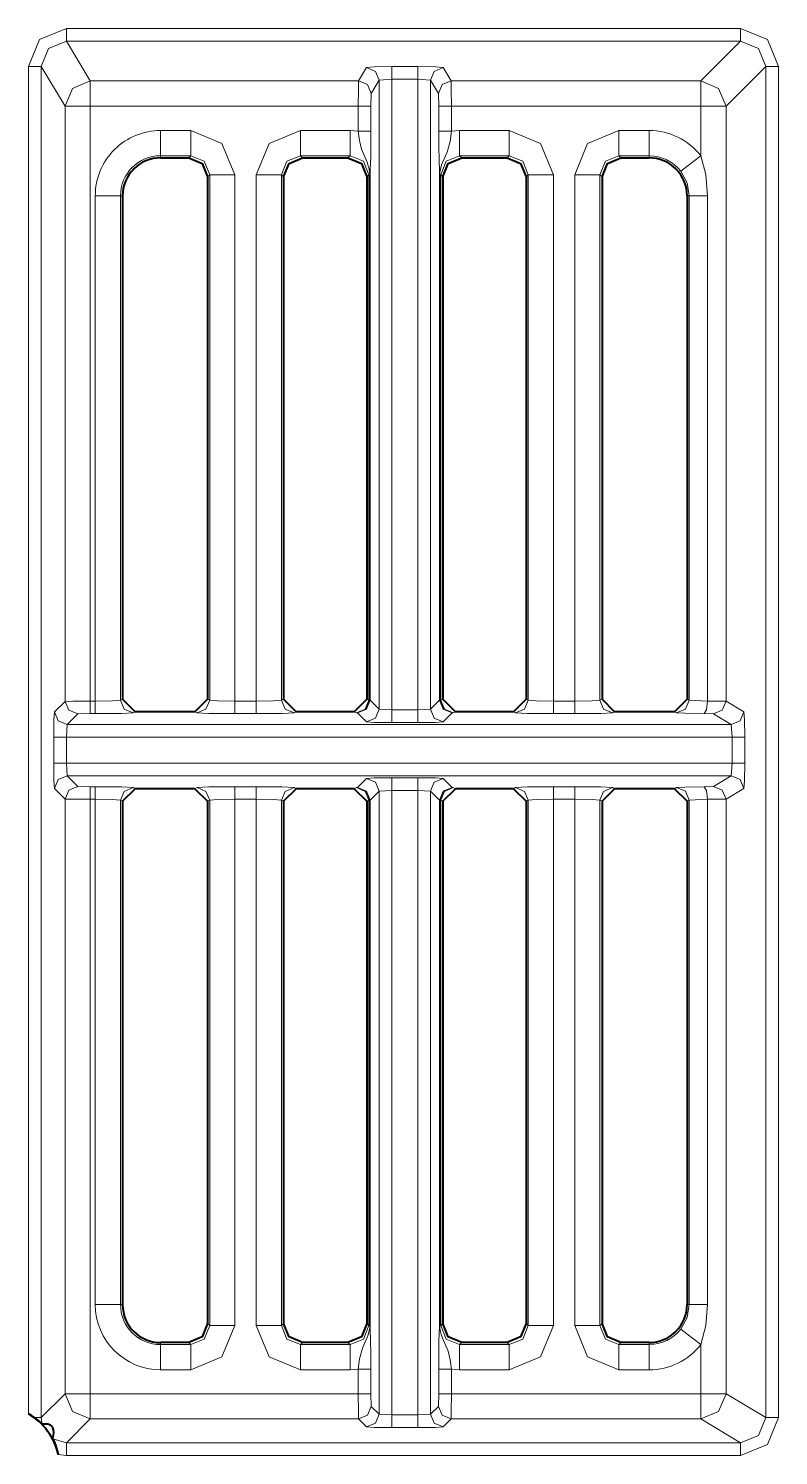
# Model space of a CAD drawing. Header units: millimetres. Extents: x 0 to 2941, y -405 to 1422.
# Drawn here: x 943.9 to 973.5, y 1203.7 to 1260.2 of the extents above; entities that cross this region are included whole.
import ezdxf

# ---------------------------------------------------------------- set-up
doc = ezdxf.new("R2010")
doc.units = ezdxf.units.MM
doc.layers.add('FINE', color=9, linetype='Continuous')
doc.layers.add('OUTLINE', color=7, linetype='Continuous')

msp = doc.modelspace()

# ---------------------------------------------------------------- linework, layer by layer
at = {"layer": 'FINE', "lineweight": 9}
for p, q in [((945.379, 1259.67), (972.045, 1259.67)), ((946.323, 1258.095), (945.379, 1259.67)), ((972.045, 1259.67), (970.471, 1258.095)), ((943.88, 1258.669), (943.88, 1205.348)), ((944.38, 1258.669), (945.323, 1257.096)), ((944.38, 1205.203), (944.38, 1258.669)), ((959.276, 1258.663), (958.251, 1258.663)), ((973.044, 1258.67), (973.044, 1205.202)), ((956.936, 1258.095), (946.323, 1258.095)), ((957.251, 1258.621), (956.936, 1258.095)), ((957.435, 1257.595), (957.751, 1258.121)), ((957.751, 1258.121), (958.251, 1258.164)), ((957.751, 1258.121), (957.751, 1233.23)), ((958.251, 1258.164), (959.276, 1258.164)), ((958.251, 1233.205), (958.251, 1258.164)), ((959.276, 1258.164), (959.276, 1233.205)), ((959.276, 1258.164), (959.776, 1258.121)), ((959.776, 1258.121), (960.092, 1257.595)), ((959.776, 1233.23), (959.776, 1258.121)), ((960.592, 1258.095), (960.276, 1258.621)), ((970.471, 1258.095), (960.592, 1258.095)), ((957.423, 1257.096), (957.435, 1257.595)), ((960.092, 1257.595), (960.104, 1257.096)), ((945.323, 1257.096), (945.323, 1233.545)), ((946.323, 1257.096), (956.923, 1257.096)), ((956.923, 1257.096), (956.923, 1256.102)), ((957.423, 1256.102), (957.423, 1257.096)), ((960.104, 1257.096), (960.104, 1256.102)), ((960.604, 1257.096), (970.471, 1257.096)), ((960.604, 1256.102), (960.604, 1257.096)), ((970.471, 1257.096), (970.471, 1255.131)), ((950.296, 1256.133), (949.099, 1256.133)), ((956.596, 1256.133), (954.631, 1256.133)), ((956.923, 1256.102), (956.596, 1256.133)), ((968.429, 1256.133), (967.231, 1256.133)), ((961.013, 1255.053), (960.931, 1255.135)), ((968.429, 1255.135), (968.429, 1255.053)), ((950.963, 1254.304), (951.045, 1254.385)), ((951.045, 1254.385), (951.045, 1233.595)), ((952.043, 1233.558), (952.043, 1254.385)), ((952.884, 1254.385), (952.884, 1233.558)), ((953.882, 1254.385), (953.963, 1254.304)), ((953.882, 1233.595), (953.882, 1254.385)), ((957.263, 1254.304), (957.345, 1254.385)), ((957.345, 1254.385), (957.345, 1233.595)), ((957.377, 1254.385), (957.377, 1233.587)), ((957.394, 1233.587), (957.394, 1254.385)), ((960.134, 1254.385), (960.134, 1233.587)), ((960.15, 1233.587), (960.15, 1254.385)), ((960.182, 1254.385), (960.263, 1254.304)), ((960.182, 1233.595), (960.182, 1254.385)), ((964.643, 1233.558), (964.643, 1254.385)), ((965.483, 1254.385), (965.483, 1233.558)), ((966.482, 1254.385), (966.564, 1254.304)), ((966.482, 1233.595), (966.482, 1254.385)), ((946.519, 1253.553), (946.519, 1233.558)), ((945.323, 1233.545), (944.903, 1233.125)), ((947.599, 1233.636), (947.517, 1233.595)), ((951.045, 1233.595), (950.963, 1233.636)), ((952.884, 1233.558), (952.043, 1233.558)), ((953.963, 1233.636), (953.882, 1233.595)), ((957.345, 1233.595), (957.263, 1233.636)), ((957.377, 1233.587), (957.345, 1233.595)), ((957.751, 1233.23), (957.394, 1233.587)), ((958.251, 1233.205), (957.751, 1233.23)), ((959.776, 1233.23), (959.276, 1233.205)), ((960.134, 1233.587), (959.776, 1233.23)), ((960.182, 1233.595), (960.15, 1233.587)), ((960.263, 1233.636), (960.182, 1233.595)), ((963.645, 1233.595), (963.564, 1233.636)), ((965.483, 1233.558), (964.643, 1233.558)), ((966.564, 1233.636), (966.482, 1233.595)), ((970.015, 1233.593), (969.929, 1233.636)), ((970.742, 1233.557), (970.015, 1233.593)), ((971.47, 1233.546), (970.742, 1233.557)), ((945.403, 1232.626), (945.823, 1233.045)), ((945.823, 1233.045), (946.323, 1233.058)), ((946.323, 1233.058), (946.519, 1233.058)), ((948.016, 1233.095), (948.099, 1233.136)), ((950.463, 1233.136), (950.546, 1233.095)), ((952.043, 1233.058), (952.884, 1233.058)), ((954.382, 1233.095), (954.464, 1233.136)), ((956.764, 1233.136), (956.846, 1233.095)), ((956.846, 1233.095), (956.894, 1233.088)), ((956.894, 1233.088), (957.251, 1232.73)), ((959.276, 1233.205), (958.251, 1233.205)), ((960.681, 1233.095), (960.764, 1233.136)), ((963.064, 1233.136), (963.146, 1233.095)), ((964.643, 1233.058), (965.483, 1233.058)), ((966.981, 1233.095), (967.064, 1233.136)), ((969.429, 1233.136), (969.515, 1233.093)), ((970.606, 1233.058), (970.97, 1233.046)), ((970.97, 1233.046), (971.671, 1232.626)), ((944.878, 1232.126), (944.878, 1231.1)), ((945.378, 1232.126), (945.403, 1232.626)), ((945.378, 1232.126), (971.713, 1232.126)), ((945.378, 1231.1), (945.378, 1232.126)), ((971.671, 1232.626), (945.403, 1232.626)), ((971.671, 1232.626), (971.713, 1232.126)), ((971.713, 1232.126), (971.713, 1231.1)), ((971.713, 1231.1), (945.378, 1231.1)), ((945.403, 1230.6), (945.378, 1231.1)), ((971.713, 1231.1), (971.671, 1230.6)), ((945.403, 1230.6), (971.671, 1230.6)), ((945.823, 1230.18), (945.403, 1230.6)), ((957.251, 1230.495), (956.894, 1230.138)), ((959.276, 1230.521), (958.251, 1230.521)), ((971.671, 1230.6), (970.97, 1230.18)), ((944.903, 1230.1), (945.323, 1229.68)), ((946.323, 1230.167), (945.823, 1230.18)), ((946.519, 1230.167), (946.323, 1230.167)), ((950.546, 1230.13), (950.463, 1230.089)), ((952.884, 1230.167), (952.043, 1230.167)), ((954.464, 1230.089), (954.382, 1230.13)), ((956.846, 1230.13), (956.764, 1230.089)), ((956.894, 1230.138), (956.846, 1230.13)), ((957.394, 1229.638), (957.751, 1229.996)), ((957.751, 1229.996), (958.251, 1230.021)), ((957.751, 1229.996), (957.751, 1205.331)), ((958.251, 1205.306), (958.251, 1230.021)), ((958.251, 1230.021), (959.276, 1230.021)), ((959.276, 1230.021), (959.276, 1205.306)), ((959.276, 1230.021), (959.776, 1229.996)), ((959.776, 1205.331), (959.776, 1229.996)), ((959.776, 1229.996), (960.134, 1229.638)), ((960.681, 1230.13), (960.633, 1230.138)), ((960.764, 1230.089), (960.681, 1230.13)), ((963.146, 1230.13), (963.064, 1230.089)), ((965.483, 1230.167), (964.643, 1230.167)), ((969.515, 1230.132), (969.429, 1230.089)), ((970.97, 1230.18), (970.606, 1230.168)), ((971.47, 1229.68), (972.17, 1230.1)), ((945.323, 1229.68), (945.323, 1206.147)), ((947.517, 1209.673), (947.517, 1229.63)), ((947.517, 1229.63), (947.599, 1229.59)), ((952.043, 1229.668), (952.884, 1229.668)), ((952.884, 1229.668), (952.884, 1208.84)), ((953.882, 1208.84), (953.882, 1229.63)), ((953.882, 1229.63), (953.963, 1229.59)), ((957.263, 1229.59), (957.345, 1229.63)), ((957.345, 1229.63), (957.377, 1229.638)), ((957.345, 1229.63), (957.345, 1208.84)), ((957.377, 1229.638), (957.377, 1208.84)), ((957.394, 1208.84), (957.394, 1229.638)), ((960.134, 1229.638), (960.134, 1208.84)), ((960.15, 1208.84), (960.15, 1229.638)), ((960.15, 1229.638), (960.182, 1229.63)), ((960.182, 1208.84), (960.182, 1229.63)), ((960.182, 1229.63), (960.263, 1229.59)), ((963.564, 1229.59), (963.645, 1229.63)), ((963.645, 1229.63), (963.645, 1208.84)), ((964.643, 1229.668), (965.483, 1229.668)), ((964.643, 1208.84), (964.643, 1229.668)), ((965.483, 1229.668), (965.483, 1208.84)), ((966.482, 1208.84), (966.482, 1229.63)), ((966.482, 1229.63), (966.564, 1229.59)), ((969.929, 1229.59), (970.015, 1229.632)), ((970.015, 1229.632), (970.742, 1229.668)), ((970.015, 1229.632), (970.015, 1209.673)), ((970.742, 1229.668), (971.47, 1229.68)), ((970.742, 1209.673), (970.742, 1229.668)), ((971.47, 1206.147), (971.47, 1229.68)), ((947.599, 1209.673), (947.517, 1209.673)), ((970.015, 1209.673), (969.929, 1209.673)), ((951.045, 1208.84), (950.963, 1208.921)), ((953.963, 1208.921), (953.882, 1208.84)), ((957.345, 1208.84), (957.263, 1208.921)), ((960.263, 1208.921), (960.182, 1208.84)), ((963.645, 1208.84), (963.564, 1208.921)), ((966.564, 1208.921), (966.482, 1208.84)), ((949.099, 1208.091), (949.099, 1208.172)), ((950.296, 1208.091), (949.099, 1208.091)), ((950.215, 1208.172), (950.296, 1208.091)), ((960.931, 1208.091), (961.013, 1208.172)), ((962.896, 1208.091), (960.931, 1208.091)), ((962.814, 1208.172), (962.896, 1208.091)), ((967.231, 1208.091), (967.313, 1208.172)), ((968.429, 1208.091), (967.231, 1208.091)), ((968.429, 1208.172), (968.429, 1208.091)), ((949.099, 1207.092), (950.296, 1207.092)), ((954.631, 1207.092), (956.596, 1207.092)), ((956.596, 1207.092), (956.923, 1207.123)), ((956.923, 1207.123), (956.923, 1206.147)), ((957.423, 1206.147), (957.423, 1207.123)), ((960.104, 1207.123), (960.104, 1206.147)), ((960.604, 1206.147), (960.604, 1207.123)), ((960.604, 1207.123), (960.931, 1207.092)), ((960.931, 1207.092), (962.896, 1207.092)), ((967.231, 1207.092), (968.429, 1207.092)), ((945.323, 1206.147), (944.38, 1205.203)), ((957.435, 1205.647), (957.423, 1206.147)), ((960.104, 1206.147), (960.091, 1205.647)), ((973.044, 1205.202), (971.47, 1206.147)), ((957.751, 1205.331), (957.435, 1205.647)), ((960.091, 1205.647), (959.776, 1205.331)), ((944.412, 1204.948), (944.38, 1205.203)), ((945.379, 1204.203), (946.323, 1205.147)), ((946.323, 1205.147), (956.936, 1205.147)), ((956.936, 1205.147), (957.251, 1204.832)), ((958.251, 1205.306), (957.751, 1205.331)), ((959.276, 1205.306), (958.251, 1205.306)), ((959.776, 1205.331), (959.276, 1205.306)), ((970.471, 1205.147), (972.044, 1204.203)), ((958.251, 1204.806), (959.276, 1204.806)), ((945.379, 1204.203), (944.84, 1204.361)), ((972.044, 1204.203), (945.379, 1204.203)), ((945.056, 1203.739), (945.379, 1203.703))]:
    msp.add_line(p, q, dxfattribs=at)
for points in [[(972.045, 1260.169), (945.379, 1260.169), (944.319, 1259.73), (943.88, 1258.669)], [(945.379, 1259.67), (945.379, 1259.823), (945.379, 1260.169)], [(972.045, 1259.67), (972.045, 1259.823), (972.045, 1260.169)], [(973.544, 1205.202), (973.544, 1258.67), (973.105, 1259.731), (972.045, 1260.169)], [(944.38, 1258.669), (944.672, 1259.377), (945.379, 1259.67)], [(972.045, 1259.67), (972.752, 1259.377), (973.044, 1258.67)], [(944.38, 1258.669), (944.229, 1258.669), (943.88, 1258.669)], [(958.251, 1258.663), (957.553, 1258.651), (957.251, 1258.621)], [(958.251, 1258.663), (958.251, 1258.51), (958.251, 1258.164)], [(959.276, 1258.663), (959.276, 1258.51), (959.276, 1258.164)], [(960.276, 1258.621), (959.974, 1258.651), (959.276, 1258.663)], [(972.17, 1233.125), (971.47, 1233.546), (971.47, 1257.096), (973.044, 1258.67)], [(973.044, 1258.67), (973.198, 1258.67), (973.544, 1258.67)], [(946.323, 1258.095), (945.616, 1257.802), (945.323, 1257.096)], [(946.323, 1257.096), (946.323, 1257.787), (946.323, 1258.095)], [(956.936, 1258.095), (956.927, 1257.787), (956.923, 1257.096)], [(956.936, 1258.095), (957.289, 1257.948), (957.435, 1257.595)], [(957.251, 1258.621), (957.604, 1258.474), (957.751, 1258.121)], [(960.276, 1258.621), (959.923, 1258.474), (959.776, 1258.121)], [(960.592, 1258.095), (960.238, 1257.948), (960.092, 1257.595)], [(960.604, 1257.096), (960.6, 1257.787), (960.592, 1258.095)], [(970.471, 1257.096), (970.471, 1257.787), (970.471, 1258.095)], [(971.47, 1257.096), (971.176, 1257.802), (970.471, 1258.095)], [(946.323, 1257.096), (945.625, 1257.096), (945.323, 1257.096)], [(946.519, 1233.558), (946.323, 1233.558), (946.323, 1257.096)], [(956.923, 1257.096), (957.272, 1257.096), (957.423, 1257.096)], [(960.604, 1257.096), (960.255, 1257.096), (960.104, 1257.096)], [(970.471, 1257.096), (971.162, 1257.096), (971.47, 1257.096)], [(949.099, 1255.135), (949.099, 1255.445), (949.099, 1256.133)], [(950.296, 1255.135), (950.296, 1255.445), (950.296, 1256.133)], [(952.043, 1254.385), (951.532, 1255.622), (950.296, 1256.133)], [(954.631, 1256.133), (953.395, 1255.622), (952.884, 1254.385)], [(954.631, 1255.135), (954.631, 1255.445), (954.631, 1256.133)], [(956.596, 1255.135), (956.596, 1255.445), (956.596, 1256.133)], [(956.923, 1256.102), (957.272, 1256.102), (957.423, 1256.102)], [(956.923, 1256.102), (956.966, 1255.739), (957.044, 1255.396), (957.269, 1254.878), (957.32, 1254.741), (957.349, 1254.634), (957.372, 1254.488), (957.376, 1254.418), (957.377, 1254.385)], [(957.394, 1254.385), (957.394, 1254.398), (957.394, 1254.425), (957.395, 1254.485), (957.397, 1254.534), (957.399, 1254.608), (957.414, 1255.102), (957.42, 1255.572), (957.423, 1256.102)], [(960.604, 1256.102), (960.255, 1256.102), (960.104, 1256.102)], [(960.104, 1256.102), (960.107, 1255.511), (960.117, 1254.963), (960.13, 1254.555), (960.133, 1254.447), (960.133, 1254.413), (960.134, 1254.385)], [(960.15, 1254.385), (960.152, 1254.456), (960.161, 1254.543), (960.221, 1254.782), (960.443, 1255.282), (960.554, 1255.696), (960.604, 1256.102)], [(962.896, 1256.133), (960.931, 1256.133), (960.604, 1256.102)], [(960.931, 1255.135), (960.931, 1255.445), (960.931, 1256.133)], [(962.896, 1255.135), (962.896, 1255.445), (962.896, 1256.133)], [(964.643, 1254.385), (964.132, 1255.622), (962.896, 1256.133)], [(967.231, 1256.133), (965.995, 1255.622), (965.483, 1254.385)], [(967.231, 1255.135), (967.231, 1255.445), (967.231, 1256.133)], [(968.429, 1255.135), (968.429, 1255.445), (968.429, 1256.133)], [(949.099, 1255.053), (949.099, 1255.135), (950.296, 1255.135), (950.215, 1255.053)], [(950.296, 1255.135), (950.827, 1254.916), (951.045, 1254.385)], [(953.882, 1254.385), (954.1, 1254.916), (954.631, 1255.135)], [(954.712, 1255.053), (954.631, 1255.135), (956.596, 1255.135), (956.514, 1255.053)], [(956.596, 1255.135), (957.127, 1254.916), (957.345, 1254.385)], [(960.182, 1254.385), (960.4, 1254.916), (960.931, 1255.135)], [(960.931, 1255.135), (962.896, 1255.135), (962.814, 1255.053)], [(962.896, 1255.135), (963.427, 1254.916), (963.645, 1254.385)], [(966.482, 1254.385), (966.7, 1254.916), (967.231, 1255.135)], [(967.313, 1255.053), (967.231, 1255.135), (968.429, 1255.135)], [(969.68, 1254.52), (969.926, 1254.71), (970.471, 1255.131)], [(970.742, 1233.557), (970.742, 1253.553), (970.671, 1254.389), (970.471, 1255.131)], [(951.045, 1254.385), (951.355, 1254.385), (952.043, 1254.385)], [(953.882, 1254.385), (953.572, 1254.385), (952.884, 1254.385)], [(957.377, 1254.385), (957.356, 1254.385), (957.345, 1254.385)], [(957.377, 1254.385), (957.389, 1254.385), (957.394, 1254.385)], [(960.15, 1254.385), (960.138, 1254.385), (960.134, 1254.385)], [(960.182, 1254.385), (960.171, 1254.385), (960.15, 1254.385)], [(963.564, 1254.304), (963.645, 1254.385), (963.645, 1233.595)], [(964.643, 1254.385), (963.955, 1254.385), (963.645, 1254.385)], [(966.482, 1254.385), (966.172, 1254.385), (965.483, 1254.385)], [(969.68, 1254.52), (969.927, 1254.066), (970.015, 1253.553)], [(947.517, 1253.553), (947.207, 1253.553), (946.519, 1253.553)], [(947.517, 1233.595), (947.517, 1253.553), (947.599, 1253.553)], [(969.929, 1253.553), (970.015, 1253.553), (970.015, 1233.593)], [(970.742, 1253.553), (970.232, 1253.553), (970.015, 1253.553)], [(946.323, 1233.558), (945.625, 1233.554), (945.323, 1233.545)], [(945.823, 1233.045), (945.47, 1233.192), (945.323, 1233.545)], [(946.323, 1233.058), (946.323, 1233.209), (946.323, 1233.558)], [(947.517, 1233.595), (947.207, 1233.569), (946.519, 1233.558)], [(946.519, 1233.558), (946.519, 1233.209), (946.519, 1233.058)], [(947.517, 1233.595), (947.664, 1233.242), (948.016, 1233.095)], [(951.045, 1233.595), (950.898, 1233.242), (950.546, 1233.095)], [(952.043, 1233.558), (951.355, 1233.569), (951.045, 1233.595)], [(952.043, 1233.558), (952.043, 1233.209), (952.043, 1233.058)], [(953.882, 1233.595), (953.572, 1233.569), (952.884, 1233.558)], [(952.884, 1233.558), (952.884, 1233.209), (952.884, 1233.058)], [(953.882, 1233.595), (954.029, 1233.242), (954.382, 1233.095)], [(956.846, 1233.095), (957.198, 1233.242), (957.345, 1233.595)], [(956.894, 1233.088), (957.234, 1233.235), (957.377, 1233.587)], [(956.894, 1233.088), (957.247, 1233.234), (957.394, 1233.587)], [(957.251, 1232.73), (957.604, 1232.877), (957.751, 1233.23)], [(957.394, 1233.587), (957.389, 1233.587), (957.377, 1233.587)], [(960.276, 1232.73), (959.923, 1232.877), (959.776, 1233.23)], [(960.633, 1233.088), (960.28, 1233.234), (960.134, 1233.587)], [(960.15, 1233.587), (960.138, 1233.587), (960.134, 1233.587)], [(960.633, 1233.088), (960.293, 1233.235), (960.15, 1233.587)], [(960.681, 1233.095), (960.329, 1233.242), (960.182, 1233.595)], [(963.146, 1233.095), (963.498, 1233.242), (963.645, 1233.595)], [(964.643, 1233.558), (963.955, 1233.569), (963.645, 1233.595)], [(964.643, 1233.058), (964.643, 1233.209), (964.643, 1233.558)], [(966.482, 1233.595), (966.172, 1233.569), (965.483, 1233.558)], [(965.483, 1233.058), (965.483, 1233.209), (965.483, 1233.558)], [(966.482, 1233.595), (966.629, 1233.242), (966.981, 1233.095)], [(970.015, 1233.593), (969.868, 1233.24), (969.515, 1233.093)], [(970.742, 1233.557), (970.701, 1233.209), (970.606, 1233.058)], [(971.47, 1233.546), (971.323, 1233.192), (970.97, 1233.046)], [(944.903, 1233.125), (944.885, 1232.824), (944.878, 1232.126)], [(945.403, 1232.626), (945.05, 1232.772), (944.903, 1233.125)], [(946.519, 1233.058), (947.551, 1233.069), (948.016, 1233.095)], [(950.546, 1233.095), (951.011, 1233.069), (952.043, 1233.058)], [(952.884, 1233.058), (953.916, 1233.069), (954.382, 1233.095)], [(957.251, 1232.73), (957.553, 1232.712), (958.251, 1232.705)], [(958.251, 1232.705), (958.251, 1232.856), (958.251, 1233.205)], [(958.251, 1232.705), (959.276, 1232.705), (959.974, 1232.712), (960.276, 1232.73)], [(959.276, 1232.705), (959.276, 1232.856), (959.276, 1233.205)], [(960.276, 1232.73), (960.633, 1233.088), (960.681, 1233.095)], [(963.146, 1233.095), (963.611, 1233.069), (964.643, 1233.058)], [(965.483, 1233.058), (966.516, 1233.069), (966.981, 1233.095)], [(969.515, 1233.093), (969.841, 1233.071), (970.606, 1233.058)], [(972.17, 1233.125), (972.024, 1232.772), (971.671, 1232.626)], [(972.213, 1231.1), (972.213, 1232.126), (972.2, 1232.824), (972.17, 1233.125)], [(945.378, 1232.126), (945.029, 1232.126), (944.878, 1232.126)], [(972.213, 1232.126), (972.059, 1232.126), (971.713, 1232.126)], [(945.378, 1231.1), (945.029, 1231.1), (944.878, 1231.1)], [(944.878, 1231.1), (944.885, 1230.402), (944.903, 1230.1)], [(972.213, 1231.1), (972.059, 1231.1), (971.713, 1231.1)], [(972.17, 1230.1), (972.2, 1230.402), (972.213, 1231.1)], [(945.403, 1230.6), (945.05, 1230.453), (944.903, 1230.1)], [(958.251, 1230.521), (957.553, 1230.513), (957.251, 1230.495)], [(957.751, 1229.996), (957.604, 1230.349), (957.251, 1230.495)], [(958.251, 1230.021), (958.251, 1230.37), (958.251, 1230.521)], [(959.276, 1230.021), (959.276, 1230.37), (959.276, 1230.521)], [(960.633, 1230.138), (960.276, 1230.495), (959.974, 1230.513), (959.276, 1230.521)], [(959.776, 1229.996), (959.923, 1230.349), (960.276, 1230.495)], [(972.17, 1230.1), (972.024, 1230.453), (971.671, 1230.6)], [(945.823, 1230.18), (945.47, 1230.034), (945.323, 1229.68)], [(946.323, 1230.167), (946.323, 1230.016), (946.323, 1229.668)], [(946.519, 1230.167), (946.519, 1230.016), (946.519, 1229.668)], [(948.099, 1230.089), (948.016, 1230.13), (947.551, 1230.156), (946.519, 1230.167)], [(948.016, 1230.13), (947.664, 1229.983), (947.517, 1229.63)], [(952.043, 1230.167), (951.011, 1230.156), (950.546, 1230.13)], [(950.546, 1230.13), (950.898, 1229.983), (951.045, 1229.63)], [(952.043, 1230.167), (952.043, 1230.016), (952.043, 1229.668)], [(952.884, 1230.167), (952.884, 1230.016), (952.884, 1229.668)], [(954.382, 1230.13), (953.916, 1230.156), (952.884, 1230.167)], [(954.382, 1230.13), (954.029, 1229.983), (953.882, 1229.63)], [(957.345, 1229.63), (957.198, 1229.983), (956.846, 1230.13)], [(957.377, 1229.638), (957.234, 1229.991), (956.894, 1230.138)], [(957.394, 1229.638), (957.247, 1229.991), (956.894, 1230.138)], [(960.134, 1229.638), (960.28, 1229.991), (960.633, 1230.138)], [(960.15, 1229.638), (960.293, 1229.991), (960.633, 1230.138)], [(960.182, 1229.63), (960.329, 1229.983), (960.681, 1230.13)], [(964.643, 1230.167), (963.611, 1230.156), (963.146, 1230.13)], [(963.146, 1230.13), (963.498, 1229.983), (963.645, 1229.63)], [(964.643, 1230.167), (964.643, 1230.016), (964.643, 1229.668)], [(965.483, 1230.167), (965.483, 1230.016), (965.483, 1229.668)], [(967.064, 1230.089), (966.981, 1230.13), (966.516, 1230.156), (965.483, 1230.167)], [(966.981, 1230.13), (966.629, 1229.983), (966.482, 1229.63)], [(970.606, 1230.168), (969.841, 1230.155), (969.515, 1230.132)], [(970.015, 1229.632), (969.868, 1229.985), (969.515, 1230.132)], [(970.742, 1229.668), (970.701, 1230.017), (970.606, 1230.168)], [(971.47, 1229.68), (971.323, 1230.033), (970.97, 1230.18)], [(945.323, 1229.68), (945.625, 1229.671), (946.323, 1229.668)], [(956.923, 1206.147), (946.323, 1206.147), (946.323, 1229.668), (946.519, 1229.668)], [(946.519, 1229.668), (947.207, 1229.657), (947.517, 1229.63)], [(950.296, 1207.092), (951.532, 1207.604), (952.043, 1208.84), (952.043, 1229.668)], [(950.963, 1229.59), (951.045, 1229.63), (951.045, 1208.84)], [(951.045, 1229.63), (951.355, 1229.657), (952.043, 1229.668)], [(952.884, 1229.668), (953.572, 1229.657), (953.882, 1229.63)], [(957.377, 1229.638), (957.389, 1229.638), (957.394, 1229.638)], [(960.134, 1229.638), (960.138, 1229.638), (960.15, 1229.638)], [(963.645, 1229.63), (963.955, 1229.657), (964.643, 1229.668)], [(965.483, 1229.668), (966.172, 1229.657), (966.482, 1229.63)], [(946.519, 1209.673), (947.207, 1209.673), (947.517, 1209.673)], [(970.015, 1209.673), (969.931, 1209.169), (969.68, 1208.705)], [(970.742, 1209.673), (970.232, 1209.673), (970.015, 1209.673)], [(970.471, 1208.095), (970.674, 1208.852), (970.742, 1209.673)], [(951.045, 1208.84), (950.827, 1208.309), (950.296, 1208.091)], [(952.043, 1208.84), (951.355, 1208.84), (951.045, 1208.84)], [(953.882, 1208.84), (953.572, 1208.84), (952.884, 1208.84)], [(952.884, 1208.84), (953.395, 1207.604), (954.631, 1207.092)], [(954.631, 1208.091), (954.1, 1208.309), (953.882, 1208.84)], [(957.377, 1208.84), (957.356, 1208.84), (957.345, 1208.84), (957.127, 1208.309), (956.596, 1208.091)], [(957.377, 1208.84), (957.375, 1208.77), (957.366, 1208.683), (957.306, 1208.443), (957.084, 1207.943), (956.973, 1207.53), (956.923, 1207.123)], [(957.394, 1208.84), (957.389, 1208.84), (957.377, 1208.84)], [(957.423, 1207.123), (957.42, 1207.715), (957.41, 1208.263), (957.397, 1208.671), (957.394, 1208.779), (957.394, 1208.813), (957.394, 1208.84)], [(960.134, 1208.84), (960.134, 1208.827), (960.133, 1208.8), (960.132, 1208.741), (960.13, 1208.692), (960.128, 1208.617), (960.114, 1208.124), (960.107, 1207.653), (960.104, 1207.123)], [(960.134, 1208.84), (960.138, 1208.84), (960.15, 1208.84)], [(960.604, 1207.123), (960.561, 1207.487), (960.483, 1207.83), (960.258, 1208.348), (960.207, 1208.484), (960.178, 1208.592), (960.155, 1208.737), (960.15, 1208.807), (960.15, 1208.84)], [(960.182, 1208.84), (960.171, 1208.84), (960.15, 1208.84)], [(960.931, 1208.091), (960.4, 1208.309), (960.182, 1208.84)], [(963.645, 1208.84), (963.427, 1208.309), (962.896, 1208.091)], [(962.896, 1207.092), (964.132, 1207.604), (964.643, 1208.84)], [(964.643, 1208.84), (963.955, 1208.84), (963.645, 1208.84)], [(966.482, 1208.84), (966.172, 1208.84), (965.483, 1208.84)], [(965.483, 1208.84), (965.995, 1207.604), (967.231, 1207.092)], [(967.231, 1208.091), (966.7, 1208.309), (966.482, 1208.84)], [(970.471, 1208.095), (969.926, 1208.515), (969.68, 1208.705)], [(949.099, 1207.092), (949.099, 1207.781), (949.099, 1208.091)], [(950.296, 1207.092), (950.296, 1207.781), (950.296, 1208.091)], [(956.514, 1208.172), (956.596, 1208.091), (954.631, 1208.091), (954.712, 1208.172)], [(954.631, 1207.092), (954.631, 1207.781), (954.631, 1208.091)], [(956.596, 1207.092), (956.596, 1207.781), (956.596, 1208.091)], [(970.471, 1208.095), (970.471, 1206.147), (960.604, 1206.147)], [(960.931, 1207.092), (960.931, 1207.781), (960.931, 1208.091)], [(962.896, 1207.092), (962.896, 1207.781), (962.896, 1208.091)], [(967.231, 1207.092), (967.231, 1207.781), (967.231, 1208.091)], [(968.429, 1207.092), (968.429, 1207.781), (968.429, 1208.091)], [(957.423, 1207.123), (957.272, 1207.123), (956.923, 1207.123)], [(960.104, 1207.123), (960.255, 1207.123), (960.604, 1207.123)], [(945.323, 1206.147), (945.616, 1205.44), (946.323, 1205.147)], [(945.323, 1206.147), (945.625, 1206.147), (946.323, 1206.147)], [(946.323, 1205.147), (946.323, 1205.449), (946.323, 1206.147)], [(957.423, 1206.147), (957.272, 1206.147), (956.923, 1206.147)], [(956.923, 1206.147), (956.927, 1205.449), (956.936, 1205.147)], [(960.104, 1206.147), (960.255, 1206.147), (960.604, 1206.147)], [(960.591, 1205.147), (960.6, 1205.449), (960.604, 1206.147)], [(970.471, 1205.147), (970.471, 1205.449), (970.471, 1206.147)], [(970.471, 1205.147), (971.177, 1205.44), (971.47, 1206.147)], [(971.47, 1206.147), (971.162, 1206.147), (970.471, 1206.147)], [(957.435, 1205.647), (957.289, 1205.294), (956.936, 1205.147)], [(960.091, 1205.647), (960.238, 1205.294), (960.591, 1205.147)], [(944.102, 1205.203), (944.301, 1205.203), (944.38, 1205.203)], [(945.379, 1203.703), (972.044, 1203.703), (973.105, 1204.142), (973.544, 1205.202)], [(957.751, 1205.331), (957.604, 1204.978), (957.251, 1204.832)], [(958.251, 1205.306), (958.251, 1204.957), (958.251, 1204.806)], [(959.276, 1205.306), (959.276, 1204.957), (959.276, 1204.806)], [(959.776, 1205.331), (959.923, 1204.978), (960.276, 1204.832)], [(960.276, 1204.832), (960.591, 1205.147), (970.471, 1205.147)], [(973.044, 1205.202), (972.752, 1204.496), (972.044, 1204.203)], [(973.544, 1205.202), (973.198, 1205.202), (973.044, 1205.202)], [(957.251, 1204.832), (957.553, 1204.814), (958.251, 1204.806)], [(959.276, 1204.806), (959.974, 1204.814), (960.276, 1204.832)], [(945.379, 1203.703), (945.379, 1204.052), (945.379, 1204.203)], [(972.044, 1203.703), (972.044, 1204.052), (972.044, 1204.203)]]:
    msp.add_lwpolyline(points, dxfattribs=at)
for points in [[(949.099, 1256.133, 0.414223), (946.519, 1253.553)], [(970.471, 1255.131, 0.232206), (968.429, 1256.133)], [(949.099, 1255.134, 0.414182), (947.517, 1253.553)], [(969.68, 1254.52, 0.232385), (968.429, 1255.134)], [(946.519, 1229.668), (946.519, 1209.673, 0.414204), (949.099, 1207.093)], [(947.517, 1209.673, 0.414245), (949.099, 1208.091)], [(968.429, 1208.091, 0.232249), (969.68, 1208.706)], [(968.429, 1207.093, 0.232236), (970.471, 1208.095)]]:
    msp.add_lwpolyline(points, format="xyb", dxfattribs=at)
at = {"layer": 'OUTLINE', "lineweight": 40}
for p, q in [((949.099, 1255.053), (950.215, 1255.053)), ((954.712, 1255.053), (956.514, 1255.053)), ((967.313, 1255.053), (968.429, 1255.053)), ((950.963, 1254.304), (950.963, 1233.636)), ((953.963, 1254.304), (953.963, 1233.636)), ((957.263, 1254.304), (957.263, 1233.636)), ((960.263, 1254.304), (960.263, 1233.636)), ((963.564, 1254.304), (963.564, 1233.636)), ((966.564, 1254.304), (966.564, 1233.636)), ((947.599, 1253.553), (947.599, 1233.636)), ((969.929, 1253.553), (969.929, 1233.636)), ((950.963, 1233.636), (950.463, 1233.136)), ((957.263, 1233.636), (956.764, 1233.136)), ((963.564, 1233.636), (963.064, 1233.136)), ((969.929, 1233.636), (969.429, 1233.136)), ((947.599, 1229.59), (948.099, 1230.089)), ((950.463, 1230.089), (948.099, 1230.089)), ((950.463, 1230.089), (950.963, 1229.59)), ((953.963, 1229.59), (954.464, 1230.089)), ((956.764, 1230.089), (954.464, 1230.089)), ((956.764, 1230.089), (957.263, 1229.59)), ((960.263, 1229.59), (960.764, 1230.089)), ((963.064, 1230.089), (960.764, 1230.089)), ((963.064, 1230.089), (963.564, 1229.59)), ((966.564, 1229.59), (967.064, 1230.089)), ((969.429, 1230.089), (967.064, 1230.089)), ((969.429, 1230.089), (969.929, 1229.59)), ((947.599, 1229.59), (947.599, 1209.673)), ((950.963, 1229.59), (950.963, 1208.921)), ((953.963, 1229.59), (953.963, 1208.921)), ((960.263, 1229.59), (960.263, 1208.921)), ((966.564, 1229.59), (966.564, 1208.921)), ((969.929, 1229.59), (969.929, 1209.673)), ((950.215, 1208.172), (949.099, 1208.172)), ((956.514, 1208.172), (954.712, 1208.172)), ((968.429, 1208.172), (967.313, 1208.172)), ((943.88, 1205.348), (944.102, 1205.203))]:
    msp.add_line(p, q, dxfattribs=at)
for points in [[(949.099, 1255.053, 0.414214), (947.599, 1253.553)], [(969.929, 1253.553, 0.41423), (968.429, 1255.053)], [(947.599, 1209.673, 0.414146), (949.099, 1208.172)], [(968.429, 1208.172, 0.414264), (969.929, 1209.673)], [(945.056, 1203.739, 0.207926), (943.88, 1205.348)]]:
    msp.add_lwpolyline(points, format="xyb", dxfattribs=at)
for points in [[(950.215, 1255.053), (950.744, 1254.834), (950.963, 1254.304)], [(953.963, 1254.304), (954.183, 1254.834), (954.712, 1255.053)], [(956.514, 1255.053), (957.044, 1254.834), (957.263, 1254.304)], [(960.263, 1254.304), (960.483, 1254.834), (961.013, 1255.053)], [(961.013, 1255.053), (962.814, 1255.053), (963.344, 1254.834), (963.564, 1254.304)], [(966.564, 1254.304), (966.783, 1254.834), (967.313, 1255.053)], [(950.463, 1233.136), (948.099, 1233.136), (947.599, 1233.636)], [(956.764, 1233.136), (954.464, 1233.136), (953.963, 1233.636)], [(963.064, 1233.136), (960.764, 1233.136), (960.263, 1233.636)], [(969.429, 1233.136), (967.064, 1233.136), (966.564, 1233.636)], [(957.263, 1229.59), (957.263, 1208.921), (957.044, 1208.392), (956.514, 1208.172)], [(963.564, 1229.59), (963.564, 1208.921), (963.344, 1208.392), (962.814, 1208.172)], [(950.963, 1208.921), (950.744, 1208.392), (950.215, 1208.172)], [(954.712, 1208.172), (954.183, 1208.392), (953.963, 1208.921)], [(962.814, 1208.172), (961.013, 1208.172), (960.483, 1208.392), (960.263, 1208.921)], [(967.313, 1208.172), (966.783, 1208.392), (966.564, 1208.921)], [(944.102, 1205.203), (944.273, 1205.069), (944.364, 1204.99), (944.401, 1204.956), (944.412, 1204.948)], [(944.84, 1204.361), (944.859, 1204.435), (944.881, 1204.605), (944.871, 1204.716), (944.836, 1204.811), (944.827, 1204.826), (944.822, 1204.833), (944.82, 1204.836), (944.818, 1204.838), (944.817, 1204.84), (944.815, 1204.843), (944.813, 1204.845), (944.81, 1204.849), (944.802, 1204.858), (944.785, 1204.876), (944.745, 1204.905), (944.648, 1204.945), (944.413, 1204.948)], [(944.84, 1204.361), (944.847, 1204.342), (944.876, 1204.277), (944.944, 1204.111), (945.016, 1203.892), (945.056, 1203.739)]]:
    msp.add_lwpolyline(points, dxfattribs=at)

doc.saveas('drawing.dxf')
